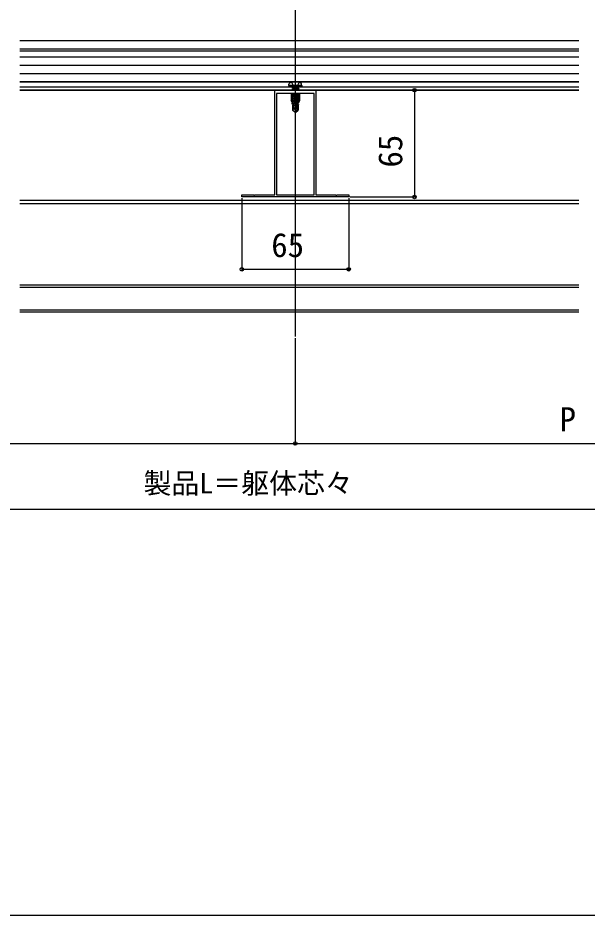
# Model space of a CAD drawing. Units: millimetres, scale not verified. Extents: x -875 to 875, y -1307 to 1300.
# Drawn here: x -97 to 249, y -1307 to -761 of the extents above; entities that cross this region are included whole.
import ezdxf
from ezdxf.enums import TextEntityAlignment as Align

# ---------------------------------------------------------------- set-up
doc = ezdxf.new("R2010")
doc.units = ezdxf.units.MM
doc.header["$LTSCALE"] = 8
for name, color, linetype in [('0-3_YKK_11', 7, 'Continuous'), ('0-4_YKK_12', 2, 'Continuous'), ('0-5_YKK_13', 4, 'Continuous'), ('0-6_YKK_D', 6, 'Continuous'), ('0-7_YKK_ZWAK', 7, 'Continuous')]:
    doc.layers.add(name, color=color, linetype=linetype)
doc.styles.add('ＭＳ ゴシック', font='')
doc.styles.get('ＭＳ ゴシック').set_extended_font_data('MS Gothic')

msp = doc.modelspace()

# ---------------------------------------------------------------- linework, layer by layer
at = {"layer": '0-3_YKK_11'}
for points in [[(104, -870.4), (39, -870.4), (39, -869.2), (46.042, -869.2), (46.225, -869.32), (46.775, -869.32), (46.958, -869.2), (59, -869.2), (59, -805.4), (71.042, -805.4), (71.225, -805.52), (71.775, -805.52), (71.958, -805.4), (84, -805.4), (84, -869.2), (96.042, -869.2), (96.225, -869.32), (96.775, -869.32), (96.958, -869.2), (104, -869.2)], [(60, -807.4), (60, -869.2), (83, -869.2), (83, -807.4)]]:
    msp.add_lwpolyline(points, close=True, dxfattribs=at)
at = {"layer": '0-4_YKK_12'}
for p, q in [((71.5, -750.4), (71.5, -955.4)), ((-96, -781.4), (244, -781.4)), ((-96, -800.4), (244, -800.4)), ((-96, -803.4), (244, -803.4)), ((-96, -805.4), (244, -805.4)), ((-96, -872.4), (244, -872.4)), ((-96, -874.4), (244, -874.4)), ((-96, -923.8), (244, -923.8)), ((-96, -925.4), (244, -925.4)), ((-96, -939.117), (244, -939.117)), ((-96, -940.399), (244, -940.399))]:
    msp.add_line(p, q, dxfattribs=at)
at = {"layer": '0-5_YKK_13'}
for p, q in [((244, -775.4), (-96, -775.4)), ((244, -780.4), (-96, -780.4)), ((244, -785.4), (-96, -785.4)), ((244, -790.4), (-96, -790.4)), ((244, -795.4), (-96, -795.4)), ((244, -800.4), (-96, -800.4)), ((67.5, -802.6), (67.641, -801.798)), ((71.5, -799.2), (71.5, -820.1)), ((75.5, -802.6), (75.359, -801.798)), ((244, -805.4), (-96, -805.4)), ((75.5, -802.6), (67.5, -802.6)), ((67.5, -802.6), (67.588, -803.1)), ((75.412, -803.1), (67.588, -803.1)), ((69, -807.4), (69, -811.699)), ((69.4, -803.75), (73, -803.15)), ((73, -803.25), (69.4, -803.85)), ((69.4, -803.75), (69.95, -803.432)), ((69.4, -803.75), (69.4, -803.85)), ((69.4, -803.75), (69.4, -803.85)), ((69.4, -803.85), (69.95, -804.168)), ((69.4, -805.15), (73.6, -804.45)), ((73.6, -804.55), (69.4, -805.25)), ((69.4, -805.15), (69.95, -804.832)), ((69.4, -805.15), (69.4, -805.25)), ((69.4, -805.25), (69.66, -805.4)), ((73.3, -807.4), (69.4, -808.05)), ((69.4, -807.95), (72.7, -807.4)), ((69.4, -807.95), (69.95, -807.632)), ((69.4, -807.95), (69.4, -808.05)), ((69.433, -807.4), (69.433, -807.931)), ((73, -803.15), (69.95, -803.432)), ((69.95, -804.168), (73, -803.25)), ((69.95, -803.3), (69.95, -803.432)), ((73.05, -804.132), (69.95, -804.832)), ((69.95, -804.168), (69.95, -804.832)), ((70.979, -807.4), (69.95, -807.632)), ((69.95, -807.4), (69.95, -807.632)), ((73.05, -804.868), (70.692, -805.4)), ((73, -803.15), (73, -803.25)), ((73.05, -803.3), (73.05, -804.132)), ((73.6, -804.45), (73.05, -804.132)), ((73.6, -804.55), (73.05, -804.868)), ((73.05, -804.868), (73.05, -805.4)), ((73.05, -807.668), (73.05, -808.332)), ((73.567, -807.4), (73.567, -808.631)), ((73.6, -804.45), (73.6, -804.55)), ((74, -807.4), (74, -811.699)), ((75.5, -802.6), (75.412, -803.1)), ((69.95, -811.699), (69, -811.699)), ((69.771, -813.336), (69, -811.699)), ((69.4, -808.05), (69.95, -808.368)), ((69.4, -809.35), (73.6, -808.65)), ((73.6, -808.75), (69.4, -809.45)), ((69.4, -809.35), (69.95, -809.032)), ((69.4, -809.35), (69.4, -809.45)), ((69.4, -809.45), (69.95, -809.768)), ((69.4, -810.75), (73.6, -810.05)), ((73.6, -810.15), (69.4, -810.85)), ((69.4, -810.75), (69.95, -810.432)), ((69.4, -810.75), (69.4, -810.85)), ((69.4, -810.85), (69.95, -811.168)), ((69.4, -812.15), (73.6, -811.45)), ((73.6, -811.55), (69.4, -812.25)), ((69.4, -812.15), (69.95, -811.832)), ((69.4, -812.15), (69.4, -812.25)), ((69.4, -812.25), (69.95, -812.568)), ((69.4, -813.55), (72.426, -813.046)), ((72.398, -813.15), (69.4, -813.65)), ((69.4, -813.55), (69.95, -813.232)), ((69.433, -808.069), (69.433, -809.331)), ((69.433, -809.469), (69.433, -810.731)), ((69.433, -810.869), (69.433, -812.131)), ((69.433, -812.269), (69.433, -812.619)), ((73.05, -808.332), (69.95, -809.032)), ((69.95, -808.368), (69.95, -809.032)), ((73.05, -809.732), (69.95, -810.432)), ((69.95, -809.768), (69.95, -810.432)), ((73.05, -811.132), (69.95, -811.832)), ((69.95, -811.168), (69.95, -811.832)), ((73.05, -812.532), (69.95, -813.232)), ((69.95, -812.568), (69.95, -813.232)), ((72.34, -813.428), (69.95, -813.968)), ((72.41, -813.093), (71.5, -817.478)), ((72.832, -812.977), (71.65, -818.676)), ((72.832, -812.978), (73.6, -812.85)), ((73.6, -812.95), (72.887, -813.069)), ((72.9, -813.148), (72.9, -817.426)), ((73.6, -808.65), (73.05, -808.332)), ((73.05, -809.068), (73.05, -809.732)), ((73.6, -810.05), (73.05, -809.732)), ((73.05, -810.468), (73.05, -811.132)), ((73.6, -811.45), (73.05, -811.132)), ((73.05, -811.868), (73.05, -812.532)), ((73.6, -812.85), (73.05, -812.532)), ((73.05, -813.268), (73.05, -813.932)), ((74, -811.699), (73.343, -811.699)), ((74, -811.699), (73.488, -812.786)), ((73.567, -808.769), (73.567, -810.031)), ((73.567, -810.169), (73.567, -811.431)), ((73.567, -811.569), (73.567, -812.619)), ((73.6, -808.65), (73.6, -808.75)), ((73.6, -810.05), (73.6, -810.15)), ((73.6, -811.45), (73.6, -811.55)), ((73.6, -812.85), (73.6, -812.95)), ((69.4, -813.55), (69.4, -813.65)), ((69.4, -813.65), (69.95, -813.968)), ((69.8, -814.7), (69.95, -814.632)), ((69.8, -814.7), (69.8, -817.55)), ((72.076, -814.7), (69.8, -814.7)), ((70.757, -816.747), (69.8, -817.55)), ((71.35, -819.1), (69.8, -817.55)), ((69.95, -813.968), (69.95, -814.632)), ((72.195, -814.125), (69.95, -814.632)), ((72.135, -814.417), (70.417, -814.7)), ((71.5, -817.478), (71.35, -819.1)), ((71.5, -817.478), (71.5, -819.1)), ((72.9, -817.426), (71.65, -818.676)), ((71.65, -819.1), (73.2, -817.55)), ((71.65, -818.676), (71.65, -819.1)), ((72.08, -814.684), (71.996, -814.7)), ((73.05, -813.932), (72.897, -813.967)), ((73.5, -814.192), (72.9, -814.291)), ((73.5, -814.408), (72.9, -814.524)), ((73.2, -814.7), (72.9, -814.7)), ((73.2, -817.55), (72.9, -817.426)), ((73.5, -814.192), (73.05, -813.932)), ((73.5, -814.408), (73.2, -814.581)), ((73.2, -814.581), (73.2, -817.55)), ((73.5, -814.192), (73.5, -814.408)), ((71.35, -819.1), (71.65, -819.1))]:
    msp.add_line(p, q, dxfattribs=at)
for points in [[(69.2, -800.621), (70.355, -802.937), (71.5, -803.546)], [(73.8, -800.621), (72.645, -802.937), (71.5, -803.546)], [(73.513, -807.4), (73.05, -807.668), (69.95, -808.368)], [(73.6, -808.75), (73.05, -809.068), (69.95, -809.768)], [(73.6, -810.15), (73.05, -810.468), (69.95, -811.168)], [(73.6, -811.55), (73.05, -811.868), (69.95, -812.568)], [(73.6, -812.95), (73.05, -813.268), (72.9, -813.301)], [(71.5, -817.478), (70.757, -816.747), (70.6, -814.7)]]:
    msp.add_lwpolyline(points, dxfattribs=at)
for centre, radius, start, end in [((68.528, -801.954), 0.9, 122.05588, 170), ((71.5, -806.7), 6.5, 57.94412, 122.05588), ((74.472, -801.954), 0.9, 10, 57.94412), ((69.75, -803.3), 0.2, 0, 90), ((73.25, -803.3), 0.2, 90, 180), ((72.652, -813.148), 0.248, 0, 167.19096)]:
    msp.add_arc(centre, radius, start, end, dxfattribs=at)
at = {"layer": '0-6_YKK_D'}
for p, q in [((144, -805.4), (144, -870.4)), ((39, -871.1), (39, -915.4)), ((104, -871.1), (104, -915.4)), ((104.7, -870.4), (145, -870.4)), ((39, -914.4), (104, -914.4)), ((71.5, -956.4), (71.5, -1021.399)), ((71.5, -956.4), (71.5, -1021.399)), ((-268.5, -1020.399), (71.5, -1020.399)), ((71.5, -1020.399), (411.5, -1020.399)), ((-608.5, -1060.399), (751.5, -1060.399))]:
    msp.add_line(p, q, dxfattribs=at)
for centre in [(144, -805.4), (144, -870.4), (39, -914.4), (104, -914.4), (71.5, -1020.399), (71.5, -1020.399)]:
    msp.add_circle(centre, 1.075, dxfattribs=at)
at = {"layer": '0-7_YKK_ZWAK'}
msp.add_lwpolyline([(-875, -1307.4), (875, -1307.4), (875, 1242.6)], dxfattribs=at)

# ---------------------------------------------------------------- texts
at = {"layer": '0-6_YKK_D', "style": 'ＭＳ ゴシック'}
msp.add_text('65', height=14.66, rotation=90, dxfattribs=at).set_placement((141, -852.502), align=Align.BOTTOM_LEFT)
for s, height, p in [('65', 14.66, (56.898, -911.4)), ('P', 14.66, (232.295, -1017.399)), ('製品L＝躯体芯々', 12.46, (-20.889, -1054.598))]:
    msp.add_text(s, height=height, dxfattribs=at).set_placement(p, align=Align.BOTTOM_LEFT)

doc.saveas('drawing.dxf')
